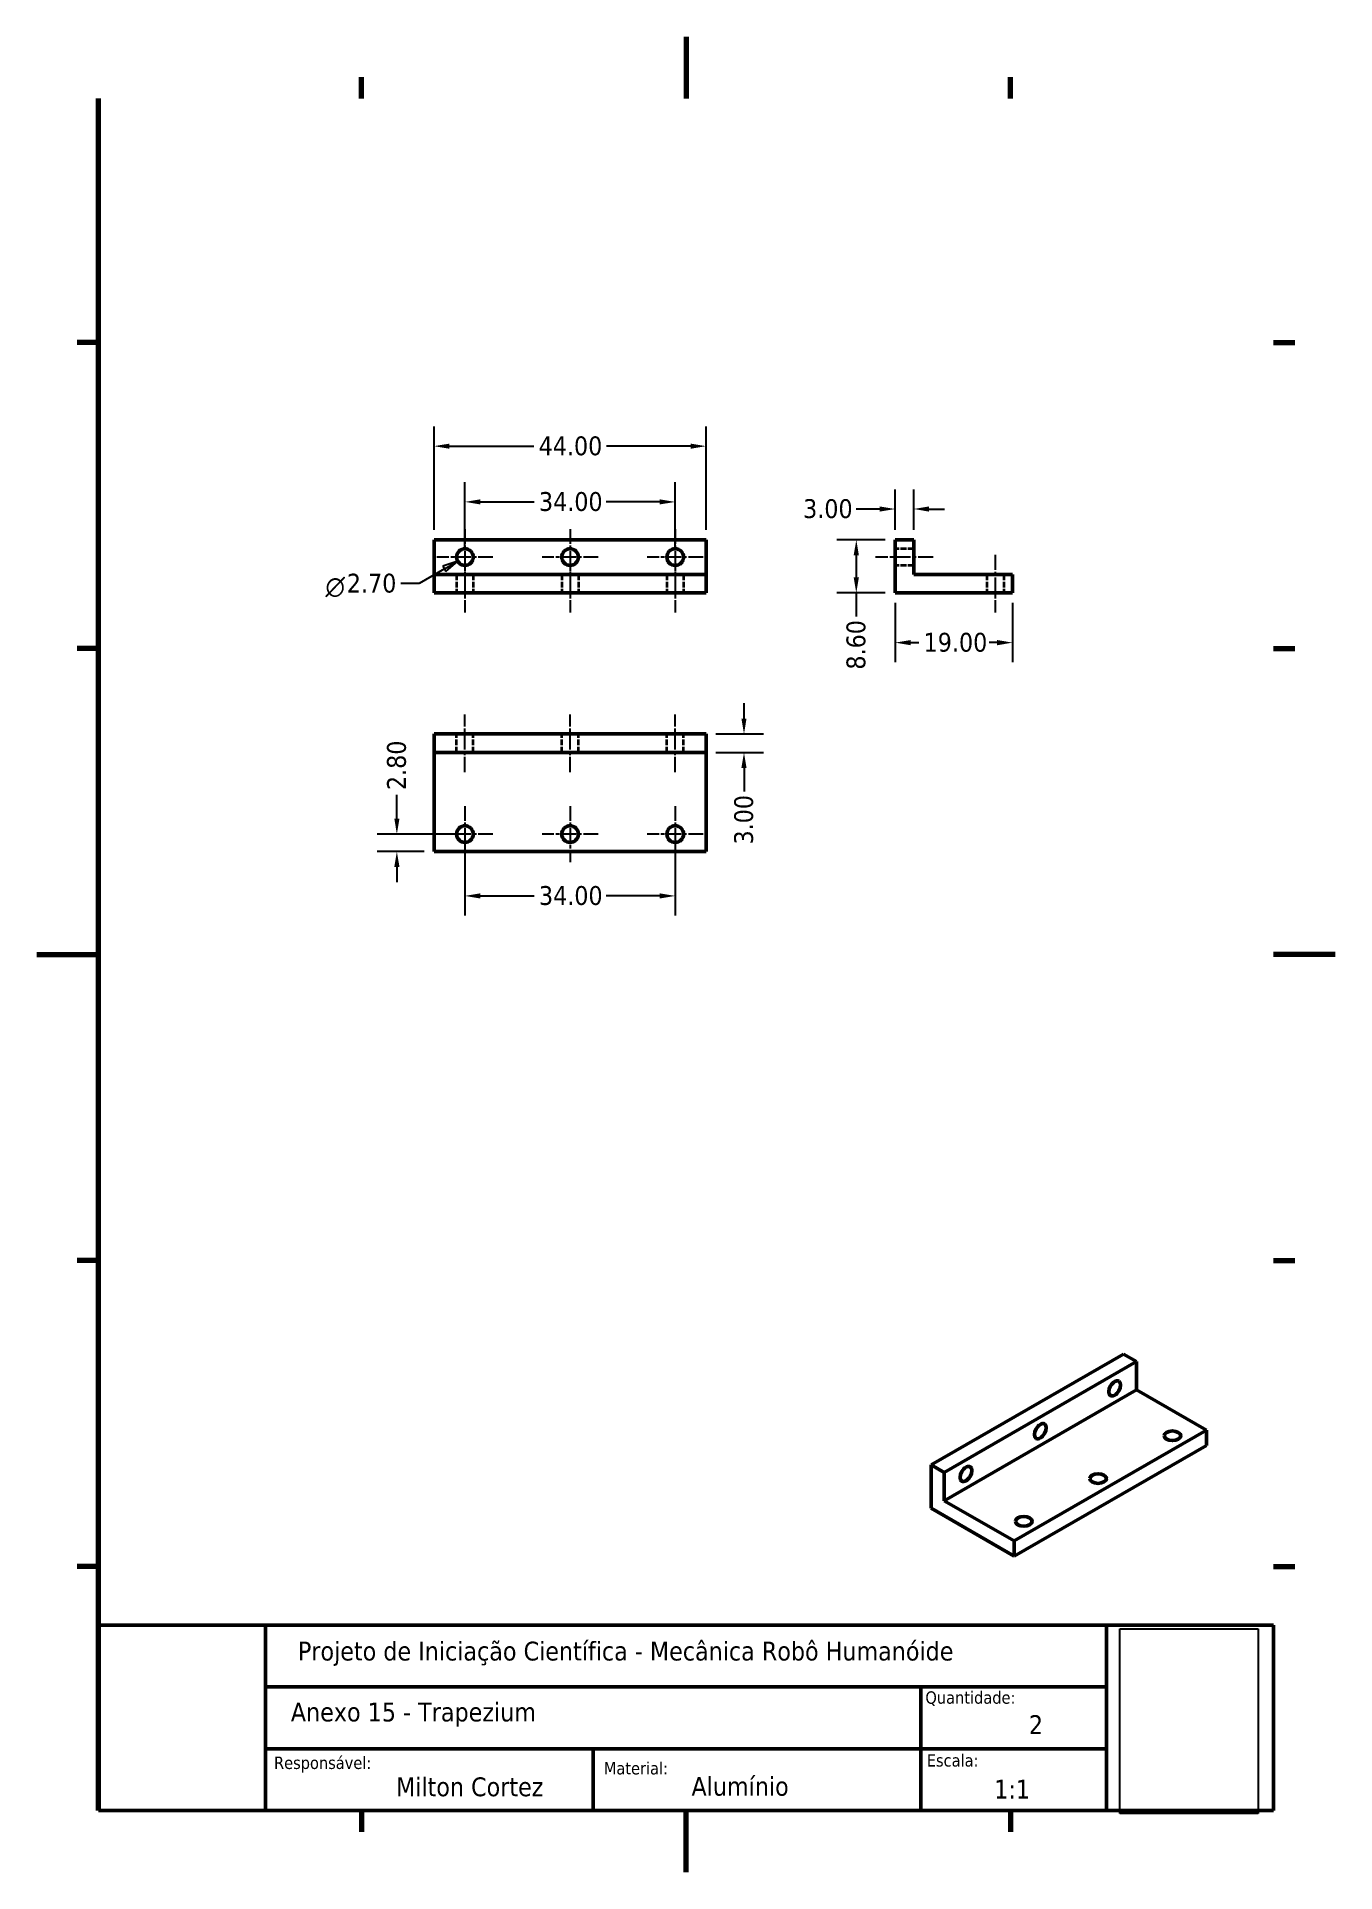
# Model space of a CAD drawing. Header units: millimetres. Extents: x 0 to 210, y 0 to 297.
import ezdxf

# ---------------------------------------------------------------- set-up
doc = ezdxf.new("R2010")
doc.units = ezdxf.units.MM
doc.linetypes.add('CHAIN', pattern=[0.7087, 0.4724, -0.0591, 0.1181, -0.0591])
doc.linetypes.add('DASHED', pattern=[0.2067, 0.1654, -0.0413])
for name, color, linetype, lineweight in [('Border (ANSI)', 7, 'Continuous', 70), ('Center Mark (ANSI)', 7, 'Continuous', 25), ('Centerline (ANSI)', 7, 'Continuous', 25), ('Dimension (ANSI)', 7, 'Continuous', 25), ('Hidden (ANSI)', 7, 'DASHED', 35), ('Title (ANSI)', 7, 'Continuous', 50), ('Visible (ANSI)', 7, 'Continuous', 50)]:
    doc.layers.add(name, color=color, linetype=linetype, lineweight=lineweight)
doc.styles.add('Note Text (ANSI)', font='TAHOMA.TTF')
doc.styles.add('Text Style6', font='AIGDT___.TTF')
doc.dimstyles.new('Default - mm (ANSI)', dxfattribs={"dimtxt": 3.048, "dimasz": 2.5, "dimexe": 3.175, "dimexo": 1.6002, "dimgap": 0.8, "dimtad": 0, "dimtoh": 1, "dimrnd": 1e-08, "dimzin": 4, "dimdsep": 46, "dimtxsty": 'Note Text (ANSI)', "dimcen": 0.09, "dimdle": 10, "dimclrd": 256, "dimclre": 256, "dimclrt": 256, "dimadec": 1, "dimazin": 1, "dimtfac": 1, "dimtofl": 0, "dimtmove": 0, "dimatfit": 3, "dimfxl": 0, "dimtolj": 1, "dimtzin": 4, "dimlwd": -1, "dimlwe": -1, "dimarcsym": 0})
picture_1 = doc.add_image_def('image1.bmp', size_in_pixel=(452, 603))

# ---------------------------------------------------------------- blocks, each defined once
blk = doc.blocks.new('Borders Default Border')
at = {"layer": 'Border (ANSI)'}
for p, q in [((52.5, 287), (52.5, 290.45)), ((157.5, 287), (157.5, 290.45)), ((10, 247.5), (6.55, 247.5)), ((200, 247.5), (203.45, 247.5)), ((10, 198), (6.55, 198)), ((200, 198), (203.45, 198)), ((10, 99), (6.55, 99)), ((200, 99), (203.45, 99)), ((10, 49.5), (6.55, 49.5)), ((200, 49.5), (203.45, 49.5)), ((52.5, 10), (52.5, 6.55)), ((157.5, 10), (157.5, 6.55))]:
    blk.add_line(p, q, dxfattribs=at)
at = {"layer": 'Border (ANSI)', "flags": 128}
for points in [[(105, 297), (105, 287)], [(10, 10), (10, 287)], [(0, 148.5), (10, 148.5)], [(210, 148.5), (200, 148.5)], [(105, 0), (105, 10)]]:
    blk.add_lwpolyline(points, dxfattribs=at)
blk = doc.blocks.new('Title Blocks Legenda')
at = {"layer": 'Title (ANSI)'}
for p, q in [((13.26, 171.03), (203.26, 171.03)), ((13.26, 141.03), (13.26, 171.03)), ((40.26, 171.03), (40.26, 141.03)), ((176.26, 171.03), (176.26, 141.03)), ((203.26, 171.03), (203.26, 141.03)), ((40.26, 161.03), (176.26, 161.03)), ((146.26, 161.03), (146.26, 141.03)), ((40.26, 151.03), (176.26, 151.03)), ((93.26, 151.03), (93.26, 141.03)), ((203.26, 141.03), (13.26, 141.03))]:
    blk.add_line(p, q, dxfattribs=at)
at = {"layer": 'Title (ANSI)', "attachment_point": 1, "style": 'Note Text (ANSI)'}
for s, insert, char_height, width in [('Projeto de Iniciação Científica - Mecânica Robô Humanóide', (45.5, 168.35), 3.048, 124.6071), ('\\fTahoma|b0|i0;\\H2.0000;Quantidade:', (146.97, 160.31), 2, 95.1982), ('\\fTahoma|b0|i0;\\H2.0000;Responsável:', (41.63, 149.75), 2, 45.8951), ('\\fTahoma|b0|i0;\\H2.0000;Material:', (94.96, 148.87), 2, 67.2506), ('\\fTahoma|b0|i0;\\H2.0000;Escala:', (147.2, 150.14), 2, 45.6679), ('Milton Cortez', (61.37, 146.39), 3.048, 49.3031), ('Alumínio', (109.15, 146.47), 3.048, 35.7249)]:
    blk.add_mtext(s, dxfattribs=dict(at, insert=insert, char_height=char_height, width=width))
at = {"layer": 'Title (ANSI)', "style": 'Note Text (ANSI)'}
for tag, p in [('Title_001', (44.35, 155.44)), ('Qnt._001', (163.71, 153.4)), ('<1:1>_001', (158.09, 142.95))]:
    blk.add_attdef(tag, p, '', height=3.05, dxfattribs=at)
image = blk.add_image(picture_1, insert=(178.41, 140.56), size_in_units=(22.38, 29.85))
image.dxf.flags = 7
blk = doc.blocks.new('*D6')
at = {"layer": 'Defpoints', "color": 0}
for p in [(138.82, 207), (157.82, 207), (157.82, 198.96)]:
    blk.add_point(p, dxfattribs=at)
at = {"layer": 'Dimension (ANSI)'}
for p, q in [((138.82, 205.4), (138.82, 195.79)), ((157.82, 205.4), (157.82, 195.79)), ((141.32, 198.96), (142.63, 198.96)), ((155.32, 198.96), (154.02, 198.96))]:
    blk.add_line(p, q, dxfattribs=at)
for points in [[(141.32, 199.38), (141.32, 198.54), (138.82, 198.96)], [(155.32, 199.38), (155.32, 198.54), (157.82, 198.96)]]:
    blk.add_solid(points, dxfattribs=at)
at = {"layer": 'Dimension (ANSI)', "insert": (143.43, 200.55), "char_height": 3.048, "attachment_point": 1, "style": 'Note Text (ANSI)'}
blk.add_mtext('\\A1;19.00', dxfattribs=at)
blk = doc.blocks.new('*D7')
at = {"layer": 'Defpoints', "color": 0}
for p in [(132.54, 215.6), (138.82, 215.6), (138.82, 207)]:
    blk.add_point(p, dxfattribs=at)
at = {"layer": 'Dimension (ANSI)'}
for p, q in [((137.22, 215.6), (129.37, 215.6)), ((132.54, 213.1), (132.54, 209.5)), ((137.22, 207), (129.37, 207)), ((132.54, 207), (132.54, 203.21))]:
    blk.add_line(p, q, dxfattribs=at)
for points in [[(132.12, 213.1), (132.96, 213.1), (132.54, 215.6)], [(132.12, 209.5), (132.96, 209.5), (132.54, 207)]]:
    blk.add_solid(points, dxfattribs=at)
at = {"layer": 'Dimension (ANSI)', "insert": (130.95, 194.6), "char_height": 3.048, "attachment_point": 1, "rotation": 90, "style": 'Note Text (ANSI)'}
blk.add_mtext('\\A1;8.60', dxfattribs=at)
blk = doc.blocks.new('*D8')
at = {"layer": 'Defpoints', "color": 0}
for p in [(103.25, 221.73), (69.25, 212.8), (103.25, 212.8)]:
    blk.add_point(p, dxfattribs=at)
at = {"layer": 'Dimension (ANSI)'}
for p, q in [((69.25, 214.4), (69.25, 224.91)), ((103.25, 214.4), (103.25, 224.91)), ((71.75, 221.73), (80.42, 221.73)), ((100.75, 221.73), (92.08, 221.73))]:
    blk.add_line(p, q, dxfattribs=at)
for points in [[(71.75, 222.15), (71.75, 221.32), (69.25, 221.73)], [(100.75, 222.15), (100.75, 221.32), (103.25, 221.73)]]:
    blk.add_solid(points, dxfattribs=at)
at = {"layer": 'Dimension (ANSI)', "insert": (81.22, 223.32), "char_height": 3.048, "attachment_point": 1, "style": 'Note Text (ANSI)'}
blk.add_mtext('\\A1;34.00', dxfattribs=at)
blk = doc.blocks.new('*D9')
at = {"layer": 'Defpoints', "color": 0}
for p in [(108.25, 230.75), (64.25, 215.6), (108.25, 215.6)]:
    blk.add_point(p, dxfattribs=at)
at = {"layer": 'Dimension (ANSI)'}
for p, q in [((64.25, 217.2), (64.25, 233.92)), ((108.25, 217.2), (108.25, 233.92)), ((66.75, 230.75), (80.37, 230.75)), ((105.75, 230.75), (92.14, 230.75))]:
    blk.add_line(p, q, dxfattribs=at)
for points in [[(66.75, 231.16), (66.75, 230.33), (64.25, 230.75)], [(105.75, 231.16), (105.75, 230.33), (108.25, 230.75)]]:
    blk.add_solid(points, dxfattribs=at)
at = {"layer": 'Dimension (ANSI)', "insert": (81.17, 232.33), "char_height": 3.048, "attachment_point": 1, "style": 'Note Text (ANSI)'}
blk.add_mtext('\\A1;44.00', dxfattribs=at)
blk = doc.blocks.new('*D10')
at = {"layer": 'Defpoints', "color": 0}
for p in [(108.25, 184.18), (114.38, 184.18), (108.25, 181.18)]:
    blk.add_point(p, dxfattribs=at)
at = {"layer": 'Dimension (ANSI)'}
for p, q in [((114.38, 186.68), (114.38, 189.18)), ((109.85, 184.18), (117.55, 184.18)), ((109.85, 181.18), (117.55, 181.18)), ((114.38, 178.68), (114.38, 174.87))]:
    blk.add_line(p, q, dxfattribs=at)
for points in [[(113.96, 186.68), (114.79, 186.68), (114.38, 184.18)], [(113.96, 178.68), (114.79, 178.68), (114.38, 181.18)]]:
    blk.add_solid(points, dxfattribs=at)
at = {"layer": 'Dimension (ANSI)', "insert": (112.79, 166.3), "char_height": 3.048, "attachment_point": 1, "rotation": 90, "style": 'Note Text (ANSI)'}
blk.add_mtext('\\A1;3.00', dxfattribs=at)
blk = doc.blocks.new('*D11')
at = {"layer": 'Defpoints', "color": 0}
for p in [(69.25, 167.98), (58.24, 165.18), (64.25, 165.18)]:
    blk.add_point(p, dxfattribs=at)
at = {"layer": 'Dimension (ANSI)'}
for p, q in [((58.24, 170.48), (58.24, 174.31)), ((67.65, 167.98), (55.07, 167.98)), ((62.65, 165.18), (55.07, 165.18)), ((58.24, 162.68), (58.24, 160.18))]:
    blk.add_line(p, q, dxfattribs=at)
for points in [[(57.83, 170.48), (58.66, 170.48), (58.24, 167.98)], [(57.83, 162.68), (58.66, 162.68), (58.24, 165.18)]]:
    blk.add_solid(points, dxfattribs=at)
at = {"layer": 'Dimension (ANSI)', "insert": (56.65, 175.11), "char_height": 3.048, "attachment_point": 1, "rotation": 90, "style": 'Note Text (ANSI)'}
blk.add_mtext('\\A1;2.80', dxfattribs=at)
blk = doc.blocks.new('*D12')
at = {"layer": 'Defpoints', "color": 0}
for p in [(69.25, 167.98), (103.25, 167.98), (103.25, 157.98)]:
    blk.add_point(p, dxfattribs=at)
at = {"layer": 'Dimension (ANSI)'}
for p, q in [((69.25, 166.38), (69.25, 154.81)), ((103.25, 166.38), (103.25, 154.81)), ((71.75, 157.98), (80.42, 157.98)), ((100.75, 157.98), (92.08, 157.98))]:
    blk.add_line(p, q, dxfattribs=at)
for points in [[(71.75, 158.4), (71.75, 157.56), (69.25, 157.98)], [(100.75, 158.4), (100.75, 157.56), (103.25, 157.98)]]:
    blk.add_solid(points, dxfattribs=at)
at = {"layer": 'Dimension (ANSI)', "insert": (81.22, 159.57), "char_height": 3.048, "attachment_point": 1, "style": 'Note Text (ANSI)'}
blk.add_mtext('\\A1;34.00', dxfattribs=at)
blk = doc.blocks.new('*D13')
at = {"layer": 'Defpoints', "color": 0}
for p in [(141.82, 220.58), (138.82, 215.6), (141.82, 215.6)]:
    blk.add_point(p, dxfattribs=at)
at = {"layer": 'Dimension (ANSI)'}
for p, q in [((138.82, 217.2), (138.82, 223.75)), ((141.82, 217.2), (141.82, 223.75)), ((136.32, 220.58), (132.51, 220.58)), ((144.32, 220.58), (146.82, 220.58))]:
    blk.add_line(p, q, dxfattribs=at)
for points in [[(136.32, 221), (136.32, 220.16), (138.82, 220.58)], [(144.32, 221), (144.32, 220.16), (141.82, 220.58)]]:
    blk.add_solid(points, dxfattribs=at)
at = {"layer": 'Dimension (ANSI)', "insert": (123.94, 222.17), "char_height": 3.048, "attachment_point": 1, "style": 'Note Text (ANSI)'}
blk.add_mtext('\\A1;3.00', dxfattribs=at)

msp = doc.modelspace()

# ---------------------------------------------------------------- linework, layer by layer
at = {"layer": 'Center Mark (ANSI)', "linetype": 'CHAIN', "ltscale": 5.027404}
for p, q in [((69.2521, 217.3275), (69.2521, 208.2775)), ((86.2521, 217.3275), (86.2521, 208.2775)), ((103.2521, 217.3275), (103.2521, 208.2775)), ((73.7771, 212.8025), (64.7271, 212.8025)), ((90.7771, 212.8025), (81.7271, 212.8025)), ((107.7771, 212.8025), (98.7271, 212.8025)), ((69.2521, 172.5062), (69.2521, 163.4562)), ((86.2521, 172.5062), (86.2521, 163.4562)), ((103.2521, 172.5062), (103.2521, 163.4562)), ((73.7771, 167.9812), (64.7271, 167.9812)), ((90.7771, 167.9812), (81.7271, 167.9812)), ((107.7771, 167.9812), (98.7271, 167.9812))]:
    msp.add_line(p, q, dxfattribs=at)
at = {"layer": 'Centerline (ANSI)', "linetype": 'CHAIN', "ltscale": 5.194062}
for p, q in [((69.2521, 213.1775), (69.2521, 203.8275)), ((86.2521, 213.1775), (86.2521, 203.8275)), ((103.2521, 213.1775), (103.2521, 203.8275)), ((144.9987, 212.8025), (135.6487, 212.8025)), ((155.0237, 213.1775), (155.0237, 203.8275)), ((69.2521, 178.0062), (69.2521, 187.3562)), ((86.2521, 178.0062), (86.2521, 187.3562)), ((103.2521, 178.0062), (103.2521, 187.3562))]:
    msp.add_line(p, q, dxfattribs=at)
at = {"layer": 'Dimension (ANSI)'}
for p, q in [((65.9179, 210.8775), (61.8651, 208.5377)), ((68.083, 212.1275), (65.6679, 211.3105)), ((65.6679, 211.3105), (66.1679, 210.4445)), ((65.9179, 210.8775), (68.083, 212.1275)), ((66.1679, 210.4445), (68.083, 212.1275)), ((61.8651, 208.5377), (58.8651, 208.5377))]:
    msp.add_line(p, q, dxfattribs=at)
at = {"layer": 'Dimension (ANSI)', "flags": 128}
msp.add_lwpolyline([(66.1679, 210.4445), (68.083, 212.1275)], dxfattribs=at)
at = {"layer": 'Dimension (ANSI)'}
msp.add_solid([(66.1679, 210.4445), (68.083, 212.1275), (65.6679, 211.3105), (66.1679, 210.4445)], dxfattribs=at)
at = {"layer": 'Hidden (ANSI)', "ltscale": 5.71399}
for p, q in [((141.8237, 214.1525), (138.8237, 214.1525)), ((141.8237, 211.4525), (138.8237, 211.4525)), ((67.9021, 210.0025), (67.9021, 207.0025)), ((70.6021, 210.0025), (70.6021, 207.0025)), ((84.9021, 210.0025), (84.9021, 207.0025)), ((87.6021, 210.0025), (87.6021, 207.0025)), ((101.9021, 210.0025), (101.9021, 207.0025)), ((104.6021, 210.0025), (104.6021, 207.0025)), ((153.6737, 210.0025), (153.6737, 207.0025)), ((156.3737, 210.0025), (156.3737, 207.0025)), ((67.9021, 181.1812), (67.9021, 184.1812)), ((70.6021, 181.1812), (70.6021, 184.1812)), ((84.9021, 181.1812), (84.9021, 184.1812)), ((87.6021, 181.1812), (87.6021, 184.1812)), ((101.9021, 181.1812), (101.9021, 184.1812)), ((104.6021, 181.1812), (104.6021, 184.1812))]:
    msp.add_line(p, q, dxfattribs=at)
at = {"layer": 'Visible (ANSI)'}
for p, q in [((64.2521, 215.6025), (108.2521, 215.6025)), ((64.2521, 210.0025), (64.2521, 215.6025)), ((108.2521, 210.0025), (108.2521, 215.6025)), ((138.8237, 215.6025), (141.8237, 215.6025)), ((138.8237, 207.0025), (138.8237, 215.6025)), ((141.8237, 210.0025), (141.8237, 215.6025)), ((108.2521, 210.0025), (64.2521, 210.0025)), ((64.2521, 210.0025), (64.2521, 207.0025)), ((108.2521, 210.0025), (108.2521, 207.0025)), ((157.8237, 210.0025), (141.8237, 210.0025)), ((157.8237, 210.0025), (157.8237, 207.0025)), ((64.2521, 207.0025), (108.2521, 207.0025)), ((138.8237, 207.0025), (157.8237, 207.0025)), ((108.2521, 184.1812), (64.2521, 184.1812)), ((64.2521, 184.1812), (64.2521, 181.1812)), ((108.2521, 181.1812), (108.2521, 184.1812)), ((64.2521, 181.1812), (108.2521, 181.1812)), ((64.2521, 165.1812), (64.2521, 181.1812)), ((108.2521, 181.1812), (108.2521, 165.1812)), ((108.2521, 165.1812), (64.2521, 165.1812)), ((175.7428, 83.8419), (144.6301, 65.9252)), ((177.8641, 82.6203), (175.7428, 83.8419)), ((146.7514, 64.7037), (177.8641, 82.6203)), ((177.8641, 78.042), (177.8641, 82.6203)), ((177.8641, 78.042), (146.7514, 60.1254)), ((177.8641, 78.042), (189.1779, 71.5269)), ((189.1779, 71.5269), (158.0652, 53.6103)), ((189.1779, 71.5269), (189.1779, 69.0742)), ((158.0652, 51.1576), (189.1779, 69.0742)), ((144.6301, 65.9252), (146.7514, 64.7037)), ((144.6301, 58.8943), (144.6301, 65.9252)), ((146.7514, 60.1254), (146.7514, 64.7037)), ((158.0652, 53.6103), (146.7514, 60.1254)), ((144.6301, 58.8943), (158.0652, 51.1576)), ((158.0652, 53.6103), (158.0652, 51.1576))]:
    msp.add_line(p, q, dxfattribs=at)
for centre in [(69.2521, 212.8025), (86.2521, 212.8025), (103.2521, 212.8025), (69.2521, 167.9812), (86.2521, 167.9812), (103.2521, 167.9812)]:
    msp.add_circle(centre, 1.35, dxfattribs=at)
for centre, major_axis, ratio in [((174.3286, 78.2952), (0.6737, 1.1699), 0.57809312), ((162.3078, 71.3728), (0.6737, 1.1699), 0.57809312), ((183.6624, 70.631), (-1.35, 0), 0.5758617), ((150.287, 64.4505), (0.6737, 1.1699), 0.57809312), ((171.6416, 63.7087), (-1.35, 0), 0.5758617), ((159.6208, 56.7864), (-1.35, 0), 0.5758617)]:
    msp.add_ellipse(centre, major_axis=major_axis, ratio=ratio, dxfattribs=at)

# ---------------------------------------------------------------- block references
msp.add_blockref('Borders Default Border', (0, 0))
msp.add_blockref('Title Blocks Legenda', (-3.2585, -131.0336)).add_auto_attribs({'<1:1>_001': '1:1', 'Qnt._001': '2', 'Title_001': 'Anexo 15 - Trapezium'})

# ---------------------------------------------------------------- texts
at = {"layer": 'Dimension (ANSI)', "char_height": 3.048, "attachment_point": 7}
for s, insert, style in [('n', (46.6936, 206.3061), 'Text Style6'), ('2.70', (50.1533, 207.0068), 'Note Text (ANSI)')]:
    msp.add_mtext(s, dxfattribs=dict(at, insert=insert, style=style))

# ---------------------------------------------------------------- dimensions: what is measured, and where the dimension line sits
at = {"layer": 'Dimension (ANSI)'}
for base, p1, p2, angle, override, picture, middle in [((108.2521, 230.7477), (64.2521, 215.6025), (108.2521, 215.6025), 180, {"dimtoh": 0, "dimdec": 2, "dimlfac": 1, "dimtp": 0, "dimtm": 0, "dimtdec": 2, "dimatfit": 1}, '*D9', (86.2521, 230.7477)), ((103.2521, 221.7345), (69.2521, 212.8025), (103.2521, 212.8025), 180, {"dimtoh": 0, "dimdec": 2, "dimlfac": 1, "dimtp": 0, "dimtm": 0, "dimtdec": 2, "dimatfit": 1}, '*D8', (86.2521, 221.7345)), ((141.8237, 220.5788), (138.8237, 215.6025), (141.8237, 215.6025), 180, {"dimtoh": 0, "dimdec": 2, "dimlfac": 1, "dimtp": 0, "dimtm": 0, "dimtdec": 2, "dimatfit": 1}, '*D13', (127.8252, 220.5788)), ((132.5405, 215.6025), (138.8237, 207.0025), (138.8237, 215.6025), 270, {"dimtoh": 0, "dimdec": 2, "dimlfac": 1, "dimtp": 0, "dimtm": 0, "dimtdec": 2, "dimatfit": 2}, '*D7', (132.5405, 198.5041)), ((157.8237, 198.9603), (138.8237, 207.0025), (157.8237, 207.0025), 180, {"dimtoh": 0, "dimdec": 2, "dimlfac": 1, "dimtp": 0, "dimtm": 0, "dimtdec": 2, "dimatfit": 1}, '*D6', (148.3237, 198.9603)), ((114.3756, 184.1812), (108.2521, 181.1812), (108.2521, 184.1812), 270, {"dimtoh": 0, "dimdec": 2, "dimlfac": 1, "dimtp": 0, "dimtm": 0, "dimtdec": 2, "dimatfit": 1}, '*D10', (114.3756, 170.1827)), ((58.2424, 165.1812), (69.2521, 167.9812), (64.2521, 165.1812), 90, {"dimtoh": 0, "dimdec": 2, "dimlfac": 1, "dimtp": 0, "dimtm": 0, "dimtdec": 2, "dimatfit": 1}, '*D11', (58.2424, 178.9797)), ((103.2521, 157.9812), (69.2521, 167.9812), (103.2521, 167.9812), 180, {"dimtoh": 0, "dimdec": 2, "dimlfac": 1, "dimtp": 0, "dimtm": 0, "dimtdec": 2, "dimatfit": 1}, '*D12', (86.2521, 157.9812))]:
    dim = msp.add_linear_dim(base=base, p1=p1, p2=p2, angle=angle, dimstyle='Default - mm (ANSI)', override=override, dxfattribs=at)
    dim.commit()
    dim.dimension.update_dxf_attribs({"geometry": picture, "text_midpoint": middle, "dimtype": 160})

doc.saveas('drawing.dxf')
